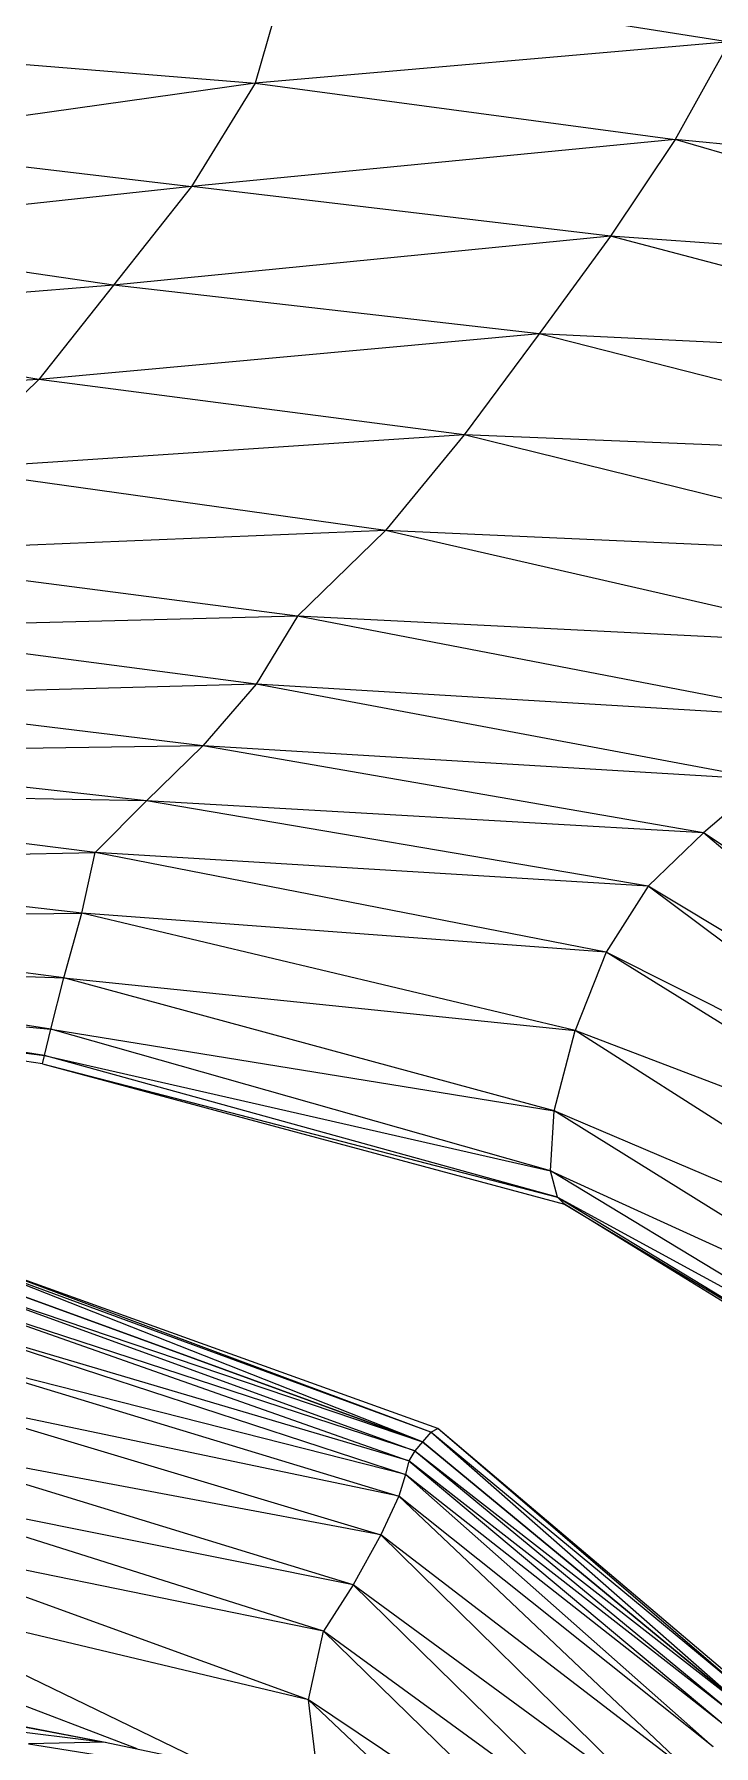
# Model space of a CAD drawing. Header units: millimetres. Extents: x -8546 to 211781, y -3000 to 31870.
# Drawn here: x -4288.2 to -4238.7, y 2756.1 to 2881.1 of the extents above; entities that cross this region are included whole.
import ezdxf

# ---------------------------------------------------------------- set-up
doc = ezdxf.new("R2010")
doc.units = ezdxf.units.MM
doc.layers.add('G-IMPT', color=8, linetype='Continuous', lineweight=9)
doc.layers.add('I-FURN', color=30, linetype='Continuous', lineweight=9)

# ---------------------------------------------------------------- blocks, each defined once
blk = doc.blocks.new('Artificial banana plant 1500mm - Family 4__C1-728657-Begane grond')
at = {"layer": 'G-IMPT'}
for p, q in [((142.97, 228.77), (140.63, 220.65)), ((142.97, 228.77), (140.63, 220.65)), ((142.97, 228.77), (175.25, 223.67)), ((142.97, 228.77), (175.25, 223.67)), ((115.43, 222.69), (140.63, 220.65)), ((115.43, 222.69), (140.63, 220.65)), ((175.25, 223.67), (140.63, 220.65)), ((175.25, 223.67), (140.63, 220.65)), ((175.25, 223.67), (171.3, 216.52)), ((175.25, 223.67), (171.3, 216.52)), ((140.63, 220.65), (110.69, 216.4)), ((140.63, 220.65), (110.69, 216.4)), ((140.63, 220.65), (135.99, 213.1)), ((140.63, 220.65), (135.99, 213.1)), ((140.63, 220.65), (171.3, 216.52)), ((140.63, 220.65), (171.3, 216.52)), ((171.3, 216.52), (135.99, 213.1)), ((171.3, 216.52), (135.99, 213.1)), ((171.3, 216.52), (166.58, 209.46)), ((171.3, 216.52), (166.58, 209.46)), ((207.75, 213.07), (171.3, 216.52)), ((207.75, 213.07), (171.3, 216.52)), ((204.68, 206.77), (171.3, 216.52)), ((204.68, 206.77), (171.3, 216.52)), ((110.02, 216.17), (135.99, 213.1)), ((110.02, 216.17), (135.99, 213.1)), ((135.99, 213.1), (104.53, 209.7)), ((135.99, 213.1), (104.53, 209.7)), ((135.99, 213.1), (130.3, 205.9)), ((135.99, 213.1), (130.3, 205.9)), ((166.58, 209.46), (135.99, 213.1)), ((166.58, 209.46), (135.99, 213.1)), ((130.3, 205.9), (104.48, 209.65)), ((130.3, 205.9), (104.48, 209.65)), ((166.58, 209.46), (130.3, 205.9)), ((166.58, 209.46), (130.3, 205.9)), ((166.58, 209.46), (161.36, 202.33)), ((166.58, 209.46), (161.36, 202.33)), ((204.68, 206.77), (166.58, 209.46)), ((204.68, 206.77), (166.58, 209.46)), ((201.13, 200.39), (166.58, 209.46)), ((201.13, 200.39), (166.58, 209.46)), ((130.3, 205.9), (99.06, 203.38)), ((130.3, 205.9), (99.06, 203.38)), ((130.3, 205.9), (124.84, 199)), ((130.3, 205.9), (124.84, 199)), ((161.36, 202.33), (130.3, 205.9)), ((161.36, 202.33), (130.3, 205.9)), ((124.84, 199), (99.06, 203.38)), ((124.84, 199), (99.06, 203.38)), ((161.36, 202.33), (124.84, 199)), ((161.36, 202.33), (124.84, 199)), ((161.36, 202.33), (155.9, 194.95)), ((161.36, 202.33), (155.9, 194.95)), ((201.13, 200.39), (161.36, 202.33)), ((201.13, 200.39), (161.36, 202.33)), ((196.84, 193.28), (161.36, 202.33)), ((196.84, 193.28), (161.36, 202.33)), ((124.84, 199), (93.5, 197.34)), ((124.84, 199), (93.5, 197.34)), ((124.84, 199), (118.12, 192.46)), ((124.84, 199), (118.12, 192.46)), ((155.9, 194.95), (124.84, 199)), ((155.9, 194.95), (124.84, 199)), ((155.9, 194.95), (118.12, 192.46)), ((155.9, 194.95), (118.12, 192.46)), ((155.9, 194.95), (150.15, 187.98)), ((155.9, 194.95), (150.15, 187.98)), ((196.84, 193.28), (155.9, 194.95)), ((196.84, 193.28), (155.9, 194.95)), ((191.94, 186.08), (155.9, 194.95)), ((191.94, 186.08), (155.9, 194.95)), ((150.15, 187.98), (118.12, 192.46)), ((150.15, 187.98), (118.12, 192.46)), ((150.15, 187.98), (108.76, 186.26)), ((150.15, 187.98), (108.76, 186.26)), ((150.15, 187.98), (143.73, 181.72)), ((150.15, 187.98), (143.73, 181.72)), ((191.94, 186.08), (150.15, 187.98)), ((191.94, 186.08), (150.15, 187.98)), ((186.93, 179.55), (150.15, 187.98)), ((186.93, 179.55), (150.15, 187.98)), ((143.73, 181.72), (108.76, 186.26)), ((143.73, 181.72), (108.76, 186.26)), ((143.73, 181.72), (109.65, 180.85)), ((143.73, 181.72), (109.65, 180.85)), ((143.73, 181.72), (140.7, 176.74)), ((143.73, 181.72), (140.7, 176.74)), ((186.93, 179.55), (143.73, 181.72)), ((186.93, 179.55), (143.73, 181.72)), ((182.34, 174.26), (143.73, 181.72)), ((182.34, 174.26), (143.73, 181.72)), ((140.7, 176.74), (109.65, 180.85)), ((140.7, 176.74), (109.65, 180.85)), ((140.7, 176.74), (107.02, 175.85)), ((140.7, 176.74), (107.02, 175.85)), ((140.7, 176.74), (136.81, 172.25)), ((140.7, 176.74), (136.81, 172.25)), ((182.34, 174.26), (140.7, 176.74)), ((182.34, 174.26), (140.7, 176.74)), ((177.89, 169.77), (140.7, 176.74)), ((177.89, 169.77), (140.7, 176.74)), ((136.81, 172.25), (107.02, 175.85)), ((136.81, 172.25), (107.02, 175.85)), ((136.81, 172.25), (101.53, 171.75)), ((136.81, 172.25), (101.53, 171.75)), ((132.71, 168.22), (101.53, 171.75)), ((132.71, 168.22), (101.53, 171.75)), ((136.81, 172.25), (132.71, 168.22)), ((136.81, 172.25), (132.71, 168.22)), ((177.89, 169.77), (136.81, 172.25)), ((177.89, 169.77), (136.81, 172.25)), ((173.37, 165.9), (136.81, 172.25)), ((173.37, 165.9), (136.81, 172.25)), ((132.71, 168.22), (93.54, 168.95)), ((132.71, 168.22), (93.54, 168.95)), ((128.95, 164.45), (93.54, 168.95)), ((128.95, 164.45), (93.54, 168.95)), ((177.89, 169.77), (173.37, 165.9)), ((177.89, 169.77), (173.37, 165.9)), ((132.71, 168.22), (128.95, 164.45)), ((132.71, 168.22), (128.95, 164.45)), ((173.37, 165.9), (132.71, 168.22)), ((173.37, 165.9), (132.71, 168.22)), ((169.31, 161.99), (132.71, 168.22)), ((169.31, 161.99), (132.71, 168.22)), ((173.37, 165.9), (169.31, 161.99)), ((173.37, 165.9), (169.31, 161.99)), ((201.85, 146.81), (173.37, 165.9)), ((201.85, 146.81), (173.37, 165.9)), ((198.34, 144.54), (173.37, 165.9)), ((198.34, 144.54), (173.37, 165.9)), ((94.54, 163.82), (128.95, 164.45)), ((94.54, 163.82), (128.95, 164.45)), ((127.98, 160.02), (94.54, 163.82)), ((127.98, 160.02), (94.54, 163.82)), ((127.98, 160.02), (128.95, 164.45)), ((127.98, 160.02), (128.95, 164.45)), ((169.31, 161.99), (128.95, 164.45)), ((169.31, 161.99), (128.95, 164.45)), ((166.25, 157.18), (128.95, 164.45)), ((166.25, 157.18), (128.95, 164.45)), ((169.31, 161.99), (166.25, 157.18)), ((169.31, 161.99), (166.25, 157.18)), ((198.34, 144.54), (169.31, 161.99)), ((198.34, 144.54), (169.31, 161.99)), ((195.61, 142.39), (169.31, 161.99)), ((195.61, 142.39), (169.31, 161.99)), ((93.64, 159.69), (127.98, 160.02)), ((93.64, 159.69), (127.98, 160.02)), ((126.68, 155.29), (127.98, 160.02)), ((126.68, 155.29), (127.98, 160.02)), ((166.25, 157.18), (127.98, 160.02)), ((166.25, 157.18), (127.98, 160.02)), ((164, 151.46), (127.98, 160.02)), ((164, 151.46), (127.98, 160.02)), ((126.68, 155.29), (93.64, 159.69)), ((126.68, 155.29), (93.64, 159.69)), ((125.73, 151.56), (92.17, 156.61)), ((125.73, 151.56), (92.17, 156.61)), ((92.17, 156.61), (126.68, 155.29)), ((92.17, 156.61), (126.68, 155.29)), ((166.25, 157.18), (164, 151.46)), ((166.25, 157.18), (164, 151.46)), ((195.61, 142.39), (166.25, 157.18)), ((195.61, 142.39), (166.25, 157.18)), ((194.03, 139.95), (166.25, 157.18)), ((194.03, 139.95), (166.25, 157.18)), ((125.73, 151.56), (126.68, 155.29)), ((125.73, 151.56), (126.68, 155.29)), ((162.47, 145.59), (126.68, 155.29)), ((162.47, 145.59), (126.68, 155.29)), ((126.68, 155.29), (164, 151.46)), ((126.68, 155.29), (164, 151.46)), ((125.11, 149.03), (91.01, 153.95)), ((125.11, 149.03), (91.01, 153.95)), ((91.01, 153.95), (125.27, 149.64)), ((91.01, 153.95), (125.27, 149.64)), ((125.27, 149.64), (91.35, 154.73)), ((125.27, 149.64), (91.35, 154.73)), ((91.35, 154.73), (125.73, 151.56)), ((91.35, 154.73), (125.73, 151.56)), ((125.27, 149.64), (125.73, 151.56)), ((125.27, 149.64), (125.73, 151.56)), ((162.2, 141.2), (125.73, 151.56)), ((162.2, 141.2), (125.73, 151.56)), ((125.73, 151.56), (162.47, 145.59)), ((125.73, 151.56), (162.47, 145.59)), ((162.47, 145.59), (164, 151.46)), ((162.47, 145.59), (164, 151.46)), ((194.03, 139.95), (164, 151.46)), ((194.03, 139.95), (164, 151.46)), ((194.81, 131.79), (164, 151.46)), ((194.81, 131.79), (164, 151.46)), ((125.11, 149.03), (125.27, 149.64)), ((125.11, 149.03), (125.27, 149.64)), ((125.11, 149.03), (163.22, 138.76)), ((125.11, 149.03), (163.22, 138.76)), ((125.11, 149.03), (162.71, 139.28)), ((125.11, 149.03), (162.71, 139.28)), ((162.71, 139.28), (125.27, 149.64)), ((162.71, 139.28), (125.27, 149.64)), ((125.27, 149.64), (162.2, 141.2)), ((125.27, 149.64), (162.2, 141.2)), ((162.2, 141.2), (162.47, 145.59)), ((162.2, 141.2), (162.47, 145.59)), ((194.81, 131.79), (162.47, 145.59)), ((194.81, 131.79), (162.47, 145.59)), ((189.56, 128.71), (162.47, 145.59)), ((189.56, 128.71), (162.47, 145.59)), ((162.71, 139.28), (162.2, 141.2)), ((162.71, 139.28), (162.2, 141.2)), ((189.32, 124.74), (162.2, 141.2)), ((189.32, 124.74), (162.2, 141.2)), ((162.2, 141.2), (189.56, 128.71)), ((162.2, 141.2), (189.56, 128.71)), ((163.22, 138.76), (162.71, 139.28)), ((163.22, 138.76), (162.71, 139.28)), ((162.71, 139.28), (189.69, 122.88)), ((162.71, 139.28), (189.69, 122.88)), ((162.71, 139.28), (189.32, 124.74)), ((162.71, 139.28), (189.32, 124.74)), ((190.13, 122.19), (163.22, 138.76)), ((190.13, 122.19), (163.22, 138.76)), ((163.22, 138.76), (189.69, 122.88)), ((163.22, 138.76), (189.69, 122.88)), ((153.47, 122.12), (119.36, 134.63)), ((153.47, 122.12), (119.36, 134.63)), ((152.86, 121.42), (119.36, 134.63)), ((152.86, 121.42), (119.36, 134.63)), ((153.97, 122.39), (119.39, 134.82)), ((153.97, 122.39), (119.39, 134.82)), ((153.47, 122.12), (119.39, 134.82)), ((153.47, 122.12), (119.39, 134.82)), ((118.82, 132.92), (152.86, 121.42)), ((118.82, 132.92), (152.86, 121.42)), ((118.82, 132.92), (152.3, 120.76)), ((118.82, 132.92), (152.3, 120.76)), ((119.08, 133.74), (152.86, 121.42)), ((152.86, 121.42), (119.08, 133.74)), ((152.3, 120.76), (118.43, 131.82)), ((152.3, 120.76), (118.43, 131.82)), ((118.43, 131.82), (151.85, 120.02)), ((118.43, 131.82), (151.85, 120.02)), ((151.85, 120.02), (117.8, 130.09)), ((151.85, 120.02), (117.8, 130.09)), ((117.8, 130.09), (151.6, 119.02)), ((117.8, 130.09), (151.6, 119.02)), ((151.6, 119.02), (116.91, 127.86)), ((151.6, 119.02), (116.91, 127.86)), ((116.91, 127.86), (151.12, 117.44)), ((116.91, 127.86), (151.12, 117.44)), ((151.12, 117.44), (115.47, 124.91)), ((151.12, 117.44), (115.47, 124.91)), ((115.47, 124.91), (149.82, 114.62)), ((115.47, 124.91), (149.82, 114.62)), ((149.82, 114.62), (113.64, 121.42)), ((149.82, 114.62), (113.64, 121.42)), ((147.78, 110.98), (113.64, 121.42)), ((147.78, 110.98), (113.64, 121.42)), ((152.86, 121.42), (152.3, 120.76)), ((152.86, 121.42), (152.3, 120.76)), ((153.47, 122.12), (152.86, 121.42)), ((153.47, 122.12), (152.86, 121.42)), ((152.86, 121.42), (176.61, 101.76)), ((176.61, 101.76), (152.86, 121.42)), ((153.47, 122.12), (153.97, 122.39)), ((153.47, 122.12), (153.97, 122.39)), ((177.33, 102.32), (153.47, 122.12)), ((177.33, 102.32), (153.47, 122.12)), ((176.61, 101.76), (153.47, 122.12)), ((176.61, 101.76), (153.47, 122.12)), ((177.65, 102.32), (153.97, 122.39)), ((177.65, 102.32), (153.97, 122.39)), ((177.33, 102.32), (153.97, 122.39)), ((177.33, 102.32), (153.97, 122.39)), ((152.3, 120.76), (151.85, 120.02)), ((152.3, 120.76), (151.85, 120.02)), ((175.94, 101.24), (151.85, 120.02)), ((175.94, 101.24), (151.85, 120.02)), ((151.85, 120.02), (175.15, 100.49)), ((151.85, 120.02), (175.15, 100.49)), ((152.3, 120.76), (176.61, 101.76)), ((152.3, 120.76), (176.61, 101.76)), ((152.3, 120.76), (175.94, 101.24)), ((152.3, 120.76), (175.94, 101.24)), ((151.6, 119.02), (151.12, 117.44)), ((151.6, 119.02), (151.12, 117.44)), ((151.83, 119.93), (151.6, 119.02)), ((151.83, 119.93), (151.6, 119.02)), ((175.15, 100.49), (151.6, 119.02)), ((175.15, 100.49), (151.6, 119.02)), ((151.6, 119.02), (174.06, 99.13)), ((151.6, 119.02), (174.06, 99.13)), ((147.78, 110.98), (112.51, 118.04)), ((147.78, 110.98), (112.51, 118.04)), ((145.62, 107.58), (112.51, 118.04)), ((145.62, 107.58), (112.51, 118.04)), ((151.12, 117.44), (149.82, 114.62)), ((151.12, 117.44), (149.82, 114.62)), ((174.06, 99.13), (151.12, 117.44)), ((174.06, 99.13), (151.12, 117.44)), ((151.12, 117.44), (172.56, 97.13)), ((151.12, 117.44), (172.56, 97.13)), ((144.52, 102.57), (111.57, 114.56)), ((144.52, 102.57), (111.57, 114.56)), ((145.62, 107.58), (111.57, 114.56)), ((145.62, 107.58), (111.57, 114.56)), ((149.82, 114.62), (147.78, 110.98)), ((149.82, 114.62), (147.78, 110.98)), ((172.56, 97.13), (149.82, 114.62)), ((172.56, 97.13), (149.82, 114.62)), ((170.41, 94.38), (149.82, 114.62)), ((170.41, 94.38), (149.82, 114.62)), ((137.13, 97.91), (111.12, 110.52)), ((137.13, 97.91), (111.12, 110.52)), ((144.52, 102.57), (111.12, 110.52)), ((144.52, 102.57), (111.12, 110.52)), ((147.78, 110.98), (145.62, 107.58)), ((147.78, 110.98), (145.62, 107.58)), ((170.41, 94.38), (147.78, 110.98)), ((170.41, 94.38), (147.78, 110.98)), ((167.52, 91.64), (147.78, 110.98)), ((167.52, 91.64), (147.78, 110.98)), ((144.52, 102.57), (145.62, 107.58)), ((144.52, 102.57), (145.62, 107.58)), ((167.52, 91.64), (145.62, 107.58)), ((167.52, 91.64), (145.62, 107.58)), ((164.38, 89.27), (145.62, 107.58)), ((164.38, 89.27), (145.62, 107.58)), ((132.03, 98.99), (113.48, 106.07)), ((132.03, 98.99), (113.48, 106.07)), ((108.98, 103.39), (129.69, 99.48)), ((108.98, 103.39), (129.69, 99.48)), ((145.29, 96.19), (144.52, 102.57)), ((145.29, 96.19), (144.52, 102.57)), ((164.38, 89.27), (144.52, 102.57)), ((164.38, 89.27), (144.52, 102.57)), ((161.97, 86.1), (144.52, 102.57)), ((161.97, 86.1), (144.52, 102.57)), ((109.91, 101.91), (129.69, 99.48)), ((109.91, 101.91), (129.69, 99.48)), ((123.93, 100.59), (129.69, 99.48)), ((123.93, 100.59), (129.69, 99.48)), ((129.69, 99.48), (124.09, 99.36)), ((129.69, 99.48), (124.09, 99.36)), ((124.09, 99.36), (149.44, 95.32)), ((124.09, 99.36), (149.44, 95.32)), ((129.69, 99.48), (149.44, 95.32)), ((129.69, 99.48), (149.44, 95.32))]:
    blk.add_line(p, q, dxfattribs=at)
blk = doc.blocks.new('Artificial banana plant 1500mm - Family 4__C2-728658-Begane grond')
blk.add_blockref('Artificial banana plant 1500mm - Family 4__C1-728657-Begane grond', (0, 0))
blk = doc.blocks.new('Artificial banana plant 1500mm - Family 4-728656-Begane grond')
blk.add_blockref('Artificial banana plant 1500mm - Family 4__C2-728658-Begane grond', (0, 0))
blk = doc.blocks.new('Artificial banana plant 1500mm - Ny märkning-728662-Begane grond')
blk.add_blockref('Artificial banana plant 1500mm - Family 4-728656-Begane grond', (0, 0))

msp = doc.modelspace()

# ---------------------------------------------------------------- block references
at = {"layer": 'I-FURN'}
msp.add_blockref('Artificial banana plant 1500mm - Ny märkning-728662-Begane grond', (-4412.76, 2656.87), dxfattribs=at)

doc.saveas('drawing.dxf')
